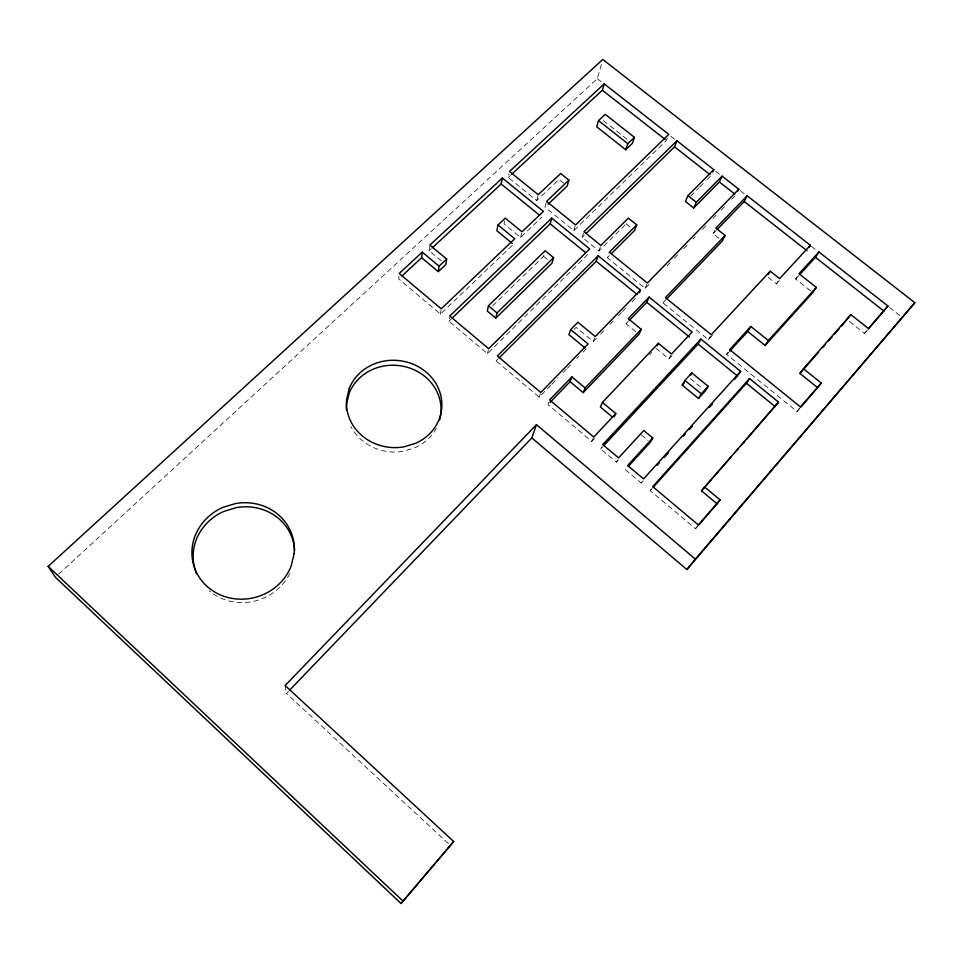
<?xml version="1.0" encoding="UTF-8"?>
<svg xmlns="http://www.w3.org/2000/svg" width="963" height="963" viewBox="0 0 963 963"><rect width="100%" height="100%" fill="white"/><g stroke="black" fill="none" stroke-linecap="round" stroke-linejoin="round"><path stroke-width="0.72" stroke-dasharray="4.82 3.61" d="M398.959 276.212L398.718 278.945L440.452 314.07L513.423 244.337M441.379 260.889L429.173 250.729L429.691 246.504M440.452 314.07L441.054 310.134M587.815 254.425L487.495 353.674L448.927 321.221L449.577 317.309M563.704 183.235L559.022 179.467L536.752 200.557L508.247 177.457L509.006 173.858M504.648 221.033L504.034 223.898L520.61 237.476L541.904 217.12M487.495 353.674L488.373 349.93M520.61 237.476L521.633 233.227M550.68 385.381L539.196 397.189L496.114 360.92L496.727 358.453M536.752 200.557L537.932 195.874M546.141 202.868L544.986 207.226L573.84 230.602L666.408 140.454L667.347 138.022M492.599 305.873L543.601 256.29L544.372 253.522M58.695 574.189L597.337 78.689L601.622 63.594M573.84 230.602L575.152 226.353M625.168 224.848L598.902 250.91L582.17 237.355L583.53 233.142M539.196 397.189L540.387 393.662M598.902 250.91L600.358 246.757M548.778 402.233L547.959 404.556L591.764 441.427L594.749 438.249M649.255 284.049L645.078 288.346L607.292 257.723L608.809 253.606M574.044 329.442L576.103 327.36L593.304 341.564L594.773 337.808M635.736 331.693L626.046 323.761L627.142 321.209M645.078 288.346L646.811 284.362M591.764 441.427L593.28 438.141M712.488 335.329L708.443 339.698L662.953 302.827L664.181 300.227M618.378 459.965L616.38 462.144L600.671 448.927L601.719 446.76M718.867 238.234L713.114 233.672L714.763 230.338M655.935 348.221L668.972 358.898L670.874 355.251M616.38 462.144L617.476 460.025M708.443 339.698L710.55 335.967M625.348 469.703L641.177 483.017L642.995 479.947M799.952 408.059L797.003 411.466L726.692 354.468L728.16 352.037M768.221 277.392L776.407 283.88L778.357 280.727M697.453 526.472L695.491 528.735L650.23 490.636L651.47 488.614M810.533 290.754L795.655 279.005L798.351 274.792M695.491 528.735L697.645 525.918M797.003 411.466L799.651 408.095M849.438 321.498L864.545 333.439L867.675 329.502M864.545 333.439L867.446 330.08M650.23 490.636L652.228 488.397M641.177 483.017L643.188 480.79M726.692 354.468L728.69 352.277M795.655 279.005L798.628 275.755M776.407 283.88L779.464 280.57M600.671 448.927L602.706 446.748M668.972 358.898L672.054 355.612M649.76 354.757L651.819 352.578M448.397 843.588L286.444 693.48L288.515 691.314M662.953 302.827L666.083 299.577M626.046 323.761L628.117 321.618M713.114 233.672L716.231 230.458M551.715 384.309L557.974 377.881M563.199 372.512L566.328 369.298M567.376 368.227L570.505 365.001M576.765 358.573L578.847 356.418M583.024 352.133L586.154 348.919M593.304 341.564L596.446 338.338M600.623 334.041L603.753 330.827M610.024 324.375L613.154 321.161M618.378 315.78L621.52 312.566M622.567 311.494L627.792 306.114M631.969 301.828L636.146 297.531M667.01 265.8L670.14 262.586M674.317 258.289L678.494 254.003M683.706 248.635L687.883 244.337M693.107 238.968L695.19 236.826M702.509 229.314L706.673 225.017M712.945 218.577L716.075 215.363M721.299 209.994L724.429 206.78M731.736 199.269L734.865 196.043M690.555 196.247L698.777 187.954M699.8 186.918L705.975 180.695M706.998 179.66L711.115 175.519M607.292 257.723L609.398 255.628M496.114 360.92L498.244 358.802M582.17 237.355L584.312 235.249M448.927 321.221L451.081 319.138M429.173 250.729L431.352 248.707M508.247 177.457L510.438 175.422M597.337 78.689L603.247 83.312M670.657 136.108L675.388 139.816M715.593 171.306L720.324 175.013M740.427 190.746L746.337 195.381M811.376 246.323L816.106 250.031M889.427 307.45L902.439 317.634M603.307 120.568L628.827 140.694M626.215 223.801L630.392 227.148M543.601 256.29L547.791 259.721M690.302 378.615L703.038 389.04M641.358 434.939L648.051 440.512M285.144 685.524L286.444 693.48M436.395 428.102A47.392 43.347 5.8 0 1 414.933 447.759L403.124 451.298A47.392 43.347 5.8 0 1 350.977 426.621M289.791 573.599A51.039 47.62 -16 0 1 209.14 590.764"/><path stroke-width="1.44" d="M421.625 257.723L422.276 252.125L439.068 266.137L438.297 271.638L421.625 257.723L401.992 275.924M512.316 243.422L496.824 230.711L498.015 224.993L505.274 218.156L521.982 231.818L543.421 211.366L502.361 178.059L429.871 245.096L446.639 259.047L445.821 264.596L438.297 271.638M432.447 247.696L501.157 184.017L502.361 178.059M488.446 305.801L487.29 311.049L495.789 318.139L551.992 263.152L553.605 257.663L545.154 250.753L488.446 305.801L497.004 312.939L495.789 318.139M452.165 318.103L550.186 223.849L551.763 218.132L589.693 248.899L488.674 348.69L449.793 316.008L551.763 218.132M568.892 180.141L546.527 201.411L575.585 224.945L668.755 134.375L604.246 83.853L509.499 171.462L538.221 194.707L560.647 173.521L568.892 180.141L567.207 186.052L548.164 204.204M511.534 174.411L602.381 90.221L604.246 83.853M598.541 120.592L596.687 126.791L625.733 149.759L632.306 143.451L634.424 137.348L605.209 114.344L598.541 120.592L627.804 143.704L625.733 149.759M531.853 437.9L536.475 424.647L695.37 559.142L686.872 569.542L531.853 437.9L289.562 690.23M570.686 329.575L588.068 343.947L540.785 392.495L497.353 355.985L598.155 255.773L640.491 290.116L595.266 336.556L577.92 322.256L570.686 329.575L568.916 334.643L585.01 347.968M499.303 357.742L596.217 261.25L598.155 255.773M570.072 381.673L571.878 376.906L585.095 387.92L583.181 392.627L570.072 381.673L549.969 402.474M712.716 171.992L713.788 169.644L676.941 140.791L583.987 231.734L600.84 245.384L628.345 218.132L636.748 224.861L634.557 230.494L611.493 253.534M586.467 233.142L674.545 146.833L676.941 140.791M639.36 292.752L640.491 290.116M713.788 169.644L687.943 195.67L685.415 201.423L693.721 207.996L719.361 181.983L722.094 176.145L738.777 189.205L737.634 191.517M629.152 320.547L646.775 302.31L649.098 297.098L692.132 332.006L671.512 354.035L658.355 343.285L602.453 402.402L600.394 407L612.528 417.135M693.721 207.996L696.309 202.278L722.094 176.145M649.098 297.098L628.237 318.657L641.262 329.31L638.963 334.342L583.181 392.627M614.177 416.919L615.802 413.524L602.453 402.402M657.151 345.753L658.355 343.285M808.992 247.443L810.365 245.276L747.156 195.766L715.858 228.111L725.127 235.454L722.322 240.979L667.118 298.494M717.266 229.387L744.218 201.496L747.156 195.766M603.717 445.652L698.151 344.044L700.883 339.108L740.643 371.357L734.576 379.434M682.261 385.14L684.922 380.433L691.843 372.922L708.178 386.283L705.349 390.942L698.5 398.465L682.261 385.14L684.236 383.009M700.883 339.108L602.754 444.593L618.583 457.906L643.753 430.533L652.733 438.021L650.278 442.378L628.345 466.417M690.495 375.293L691.843 372.922M768.318 274.335L770.219 271.157L779.645 278.632L810.365 245.276M698.5 398.465L701.281 393.855L708.178 386.283M747.733 331.453L750.815 326.457L768.354 340.541L765.14 345.44L747.733 331.453L729.689 351.182M799.615 274.684L815.444 257.362L818.923 251.981L887.934 306.017L868.421 328.961M653.227 487.278L746.397 383.25L749.527 378.567L778.549 402.113L746.686 439.176M818.923 251.981L799.025 273.733L816.323 287.383L812.82 292.571L765.14 345.44M686.872 569.542L914.85 302.707L602.79 59.477L48.15 566.388L55.373 577.234L401.065 903.523L453.669 841.53L285.144 685.524L536.475 424.647M698.428 525.329L717.062 503.818L701.473 490.805L778.549 402.113M803.431 368.709L821.258 383.021L817.623 387.644L799.928 373.427L803.431 368.709L850.883 314.648L868.457 328.515L887.934 306.017M453.669 841.53L401.065 903.523M850.883 314.648L841.217 326.385M717.062 503.818L720.071 499.893L704.362 486.784M695.37 559.142L914.85 302.707M720.071 499.893L698.368 524.967L652.721 486.604L749.527 378.567M821.258 383.021L800.53 406.976L729.641 349.605L750.815 326.457M800.939 406.928L817.623 387.644M701.473 490.805L730.965 457.136M734.889 452.646L737.839 449.276M740.788 445.917L744.724 441.427M799.928 373.427L818.61 352.145M822.534 347.667L825.484 344.309M828.433 340.95L832.369 336.46M834.331 334.221L839.255 328.624M740.643 371.357L643.597 478.924L627.635 465.514L652.733 438.021M768.354 340.541L816.323 287.383M657.248 465.201L659.258 462.974M664.277 457.401L668.298 452.947M683.357 436.239L685.367 434.012M689.388 429.558L692.397 426.212M709.466 407.277L712.488 403.942M770.219 271.157L711.26 334.727L665.409 297.627L725.127 235.454M615.802 413.524L593.774 437.046L549.608 399.922L571.878 376.906M584.77 388.27L641.262 329.31M738.777 189.205L647.389 283.038L609.302 252.234L636.748 224.861M497.004 312.939L553.605 257.663M627.804 143.704L634.424 137.348M439.068 266.137L446.639 259.047M422.276 252.125L399.188 273.468L441.247 308.822L514.748 238.716L498.015 224.993M602.381 90.221L665.252 139.539M674.545 146.833L709.936 174.592M719.361 181.983L734.733 194.044M744.218 201.496L806.946 250.693M815.444 257.362L883.914 311.061M687.943 195.67L696.309 202.278M501.157 184.017L539.581 215.231M550.186 223.849L585.54 252.571M596.217 261.25L637.073 294.425M646.775 302.31L689.472 337.002M698.151 344.044L737.586 376.088M746.397 383.25L775.191 406.639M684.922 380.433L701.281 393.855M48.15 566.388L402.835 900.923M346.415 410.021A47.392 43.347 5.8 0 1 346.511 404.328L349.124 393.277A47.392 43.347 5.8 0 1 407.578 367.372A47.392 43.347 5.8 0 1 439.561 420.169M294.63 550.511A51.039 47.62 -16 0 0 236.501 507.573L223.885 511.377A51.039 47.62 -16 0 0 196.657 573.864M349.22 388.474L346.596 399.597A47.765 43.636 5.9 0 0 403.666 446.904L415.571 443.341A47.765 43.636 5.9 0 0 425.79 371.79A47.765 43.636 5.9 0 0 349.22 388.474M294.112 553.749L291.139 566.1A51.46 47.981 -15.7 0 1 207.815 587.069A51.46 47.981 -15.7 0 1 222.959 507.332L235.682 503.505A51.46 47.981 -15.7 0 1 294.112 553.749"/></g></svg>
